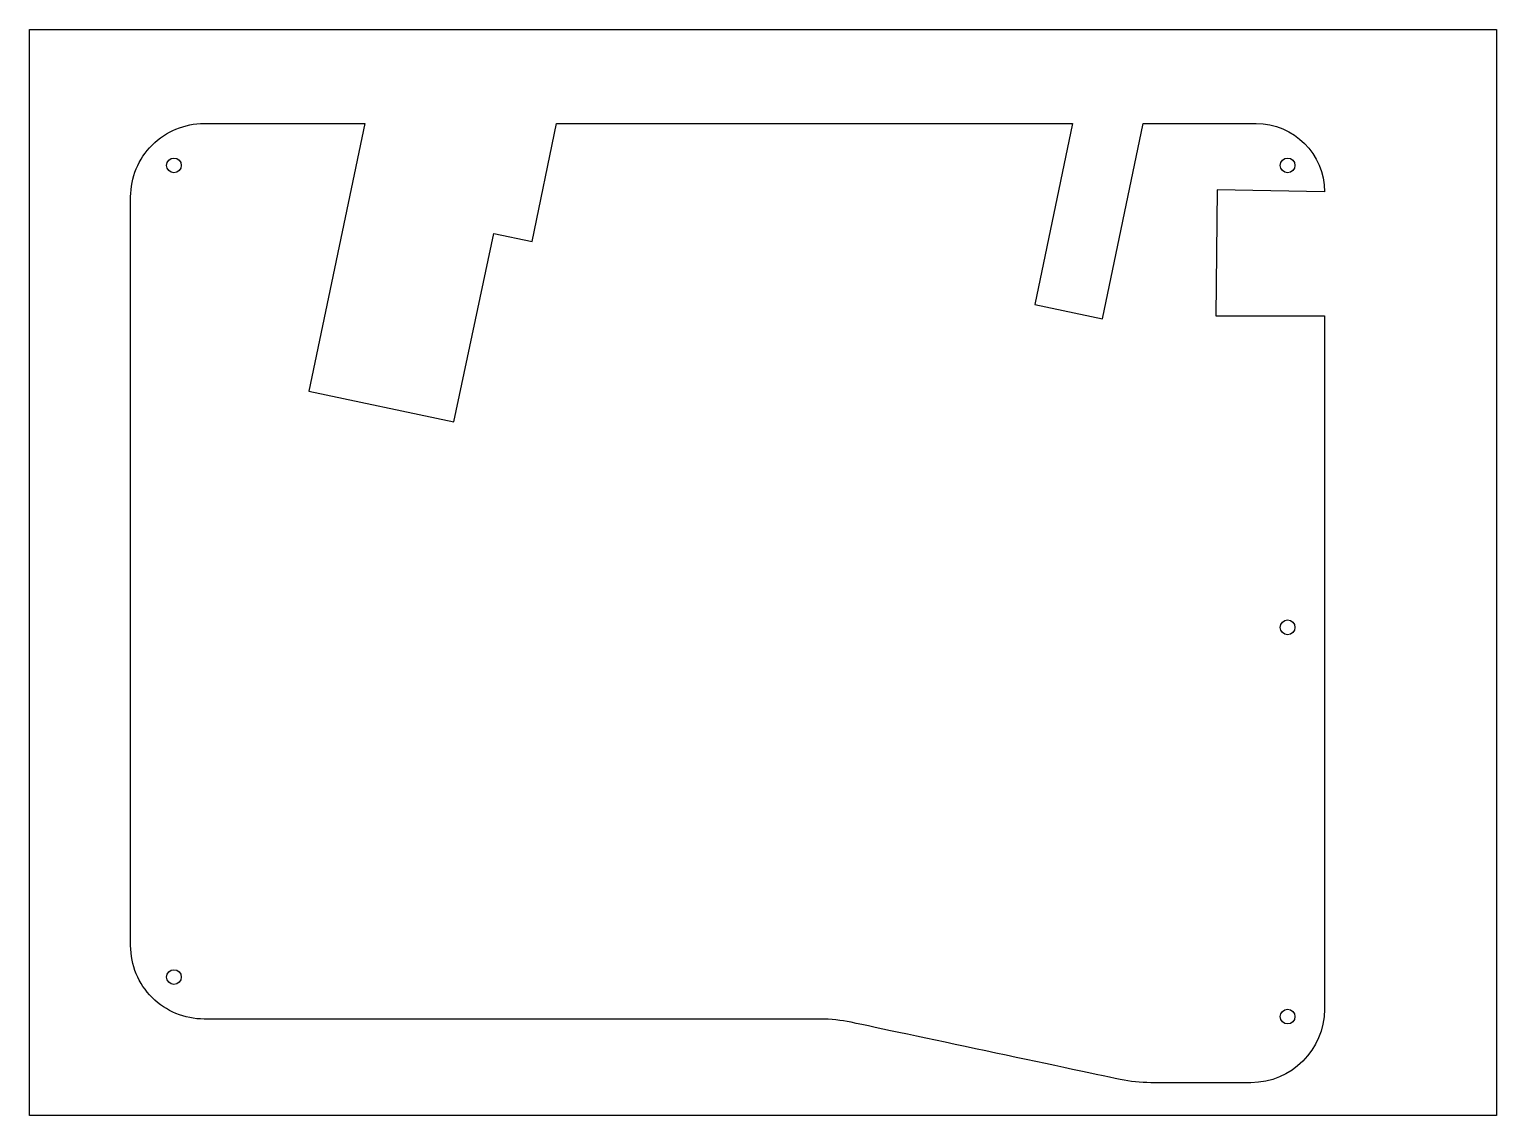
# Model space of a CAD drawing. Extents: x 0 to 200, y 0 to 148.
import ezdxf

# ---------------------------------------------------------------- set-up
doc = ezdxf.new("R2010")
doc.units = 0
doc.layers.get('0').update_dxf_attribs({"linetype": 'CONTINUOUS'})

msp = doc.modelspace()

# ---------------------------------------------------------------- linework, layer by layer
at = {"color": 7}
msp.add_lwpolyline([(0.000074, 147.902062), (199.76115, 147.902062), (199.76115, -0.000249), (0.000074, -0.000249)], close=True, dxfattribs=at)
at = {"color": 4}
for points in [[(45.667567, 135.080596), (38.031135, 98.653759), (57.779442, 94.456137), (63.235699, 120.125262), (68.448274, 119.01745), (71.756371, 135.080596), (142.037367, 135.080596), (136.905225, 110.435675), (146.110377, 108.479078), (151.658445, 135.080596), (167.023649, 135.080596)], [(176.323786, 125.795822), (176.323786, 125.795822), (161.690159, 126.060406), (161.551516, 108.889447), (176.308176, 108.889447)]]:
    msp.add_lwpolyline(points, dxfattribs=at)
for points in [[(45.667567, 135.080596)], [(19.690989, 128.381076)], [(171.308369, 128.381076)], [(171.308369, 65.484747)], [(19.690989, 17.869587)], [(171.308369, 12.484698)]]:
    msp.add_lwpolyline(points, close=True, dxfattribs=at)
for points in [[(16.720723, 132.151654), (18.596096, 134.027024), (21.139545, 135.080596), (23.791738, 135.080596)], [(23.791738, 135.080596), (33.139765, 135.080596), (45.667567, 135.080596), (45.667567, 135.080596)], [(167.023649, 135.080596), (172.153938, 135.080596), (176.315055, 130.926102), (176.323786, 125.795822)], [(13.791774, 125.080652), (13.791774, 127.73284), (14.845349, 130.276284), (16.720723, 132.151654)], [(18.689175, 129.381259), (18.689175, 129.933097), (19.13764, 130.38108), (19.690989, 130.38108)], [(19.690989, 130.38108), (20.24072, 130.38108), (20.689186, 129.933097), (20.689186, 129.381259)], [(170.306556, 129.381259), (170.306556, 129.933097), (170.755021, 130.38108), (171.308369, 130.38108)], [(171.308369, 130.38108), (171.858101, 130.38108), (172.306566, 129.933097), (172.306566, 129.381259)], [(19.690989, 128.381076), (19.13764, 128.381076), (18.689175, 128.828336), (18.689175, 129.381259)], [(20.689186, 129.381259), (20.689186, 128.828336), (20.24072, 128.381076), (19.690989, 128.381076)], [(171.308369, 128.381076), (170.755021, 128.381076), (170.306556, 128.828336), (170.306556, 129.381259)], [(172.306566, 129.381259), (172.306566, 128.828336), (171.858101, 128.381076), (171.308369, 128.381076)], [(13.791774, 23.148689), (13.791774, 46.065614), (13.791774, 102.163727), (13.791774, 125.080652)], [(176.308176, 108.889447), (176.308176, 108.889447), (176.308176, 40.608838), (176.308176, 14.485158)], [(170.306556, 66.48493), (170.306556, 67.036768), (170.755021, 67.484751), (171.308369, 67.484751)], [(171.308369, 65.484747), (170.755021, 65.484747), (170.306556, 65.932007), (170.306556, 66.48493)], [(171.308369, 67.484751), (171.858101, 67.484751), (172.306566, 67.036768), (172.306566, 66.48493)], [(172.306566, 66.48493), (172.306566, 65.932007), (171.858101, 65.484747), (171.308369, 65.484747)], [(16.720723, 16.077687), (14.845349, 17.953057), (13.791774, 20.496501), (13.791774, 23.148689)], [(18.689175, 18.86977), (18.689175, 19.421607), (19.13764, 19.869591), (19.690989, 19.869591)], [(19.690989, 17.869587), (19.13764, 17.869587), (18.689175, 18.316847), (18.689175, 18.86977)], [(19.690989, 19.869591), (20.24072, 19.869591), (20.689186, 19.421607), (20.689186, 18.86977)], [(20.689186, 18.86977), (20.689186, 18.316847), (20.24072, 17.869587), (19.690989, 17.869587)], [(23.791738, 13.148745), (21.139545, 13.148745), (18.596096, 14.202318), (16.720723, 16.077687)], [(176.308176, 14.485158), (176.308176, 8.962236), (171.831145, 4.485213), (166.308213, 4.485213)], [(170.306556, 13.484881), (170.306556, 14.036719), (170.755021, 14.484702), (171.308369, 14.484702)], [(171.308369, 14.484702), (171.858101, 14.484702), (172.306566, 14.036719), (172.306566, 13.484881)], [(107.716022, 13.148745), (96.739743, 13.148745), (45.676563, 13.148745), (23.791738, 13.148745)], [(111.874493, 12.711653), (110.507386, 13.002166), (109.113556, 13.148745), (107.716022, 13.148745)], [(148.521269, 4.922306), (141.548415, 6.40424), (118.847348, 11.229454), (111.874493, 12.711653)], [(171.308369, 12.484698), (170.755021, 12.484698), (170.306556, 12.931958), (170.306556, 13.484881)], [(172.306566, 13.484881), (172.306566, 12.931958), (171.858101, 12.484698), (171.308369, 12.484698)], [(152.679476, 4.485213), (151.281942, 4.485213), (149.888376, 4.631528), (148.521269, 4.922306)], [(166.308213, 4.485213), (161.287461, 4.485213), (155.653668, 4.485213), (152.679476, 4.485213)]]:
    msp.add_open_spline(points, degree=3, dxfattribs=at)

doc.saveas('drawing.dxf')
